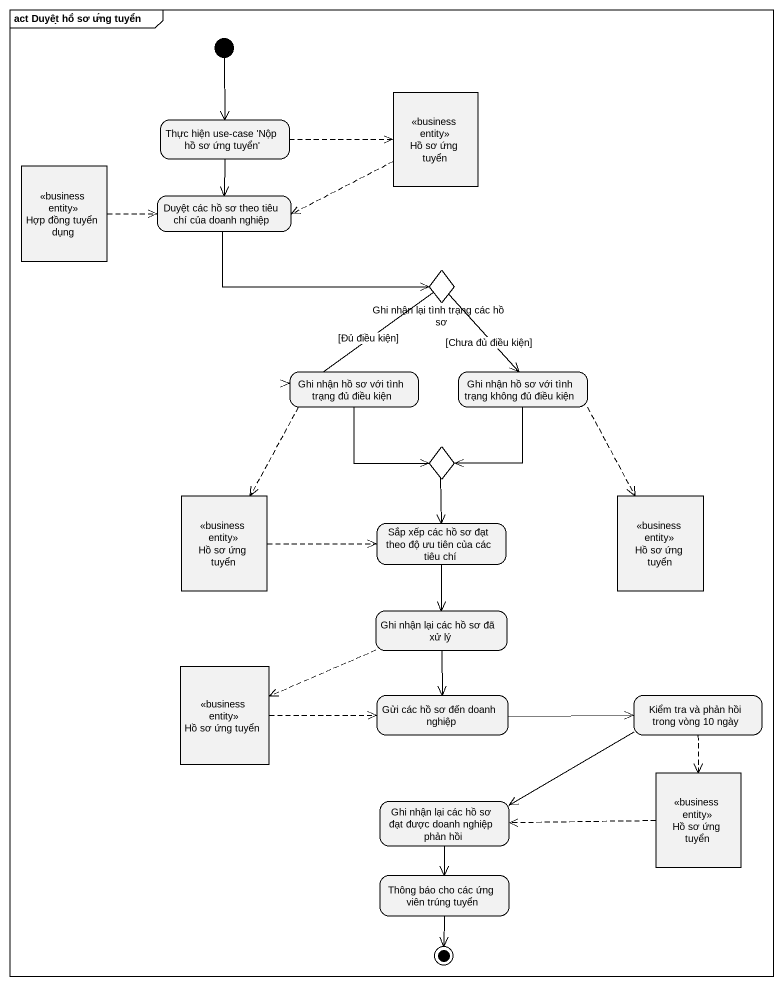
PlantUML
@startuml
mainframe act Duyệt hồ sơ ứng tuyển
hide empty description
state "Hồ sơ ứng tuyển" as Hồ_sơ_ứng_tuyển <<business entity>>
state "Thực hiện use-case 'Nộp hồ sơ ứng tuyển'" as Thực_hiện_use_case_Nộp_hồ
state "Hợp đồng tuyển dụng" as Hợp_đồng_tuyển_dụng <<business entity>>
state "Duyệt các hồ sơ theo tiêu chí của doanh nghiệp" as Duyệt_các_hồ_sơ_theo_tiêu
state "Ghi nhận lại tình trạng các hồ sơ" as Ghi_nhận_lại_tình_trạng_các <<choice>>
state "Ghi nhận hồ sơ với tình trạng đủ điều kiện" as Ghi_nhận_hồ_sơ_với_tình
state "Ghi nhận hồ sơ với tình trạng không đủ điều kiện" as Ghi_nhận_hồ_sơ_với_tình_2
state choice1 <<choice>>
state "Hồ sơ ứng tuyển" as Hồ_sơ_ứng_tuyển_2 <<business entity>>
state "Hồ sơ ứng tuyển" as Hồ_sơ_ứng_tuyển_3 <<business entity>>
state "Sắp xếp các hồ sơ đạt theo độ ưu tiên của các tiêu chí" as Sắp_xếp_các_hồ_sơ_đạt_theo
state "Ghi nhận lại các hồ sơ đã xử lý" as Ghi_nhận_lại_các_hồ_sơ_đã
state "Hồ sơ ứng tuyển" as Hồ_sơ_ứng_tuyển_4 <<business entity>>
state "Gửi các hồ sơ đến doanh nghiệp" as Gửi_các_hồ_sơ_đến_doanh
state "Kiểm tra và phản hồi trong vòng 10 ngày" as Kiểm_tra_và_phản_hồi_trong
state "Hồ sơ ứng tuyển" as Hồ_sơ_ứng_tuyển_5 <<business entity>>
state "Ghi nhận lại các hồ sơ đạt được doanh nghiệp phản hồi" as Ghi_nhận_lại_các_hồ_sơ_đạt
state "Thông báo cho các ứng viên trúng tuyển" as Thông_báo_cho_các_ứng_viên
[*] --> Thực_hiện_use_case_Nộp_hồ
Hồ_sơ_ứng_tuyển -left[dashed]-> Duyệt_các_hồ_sơ_theo_tiêu
Thực_hiện_use_case_Nộp_hồ -right[dashed]-> Hồ_sơ_ứng_tuyển
Thực_hiện_use_case_Nộp_hồ --> Duyệt_các_hồ_sơ_theo_tiêu
Hợp_đồng_tuyển_dụng -right[dashed]-> Duyệt_các_hồ_sơ_theo_tiêu
Duyệt_các_hồ_sơ_theo_tiêu -right-> Ghi_nhận_lại_tình_trạng_các
Ghi_nhận_lại_tình_trạng_các --> Ghi_nhận_hồ_sơ_với_tình : [Đủ điều kiện]
Ghi_nhận_lại_tình_trạng_các --> Ghi_nhận_hồ_sơ_với_tình_2 : [Chưa đủ điều kiện]
Ghi_nhận_hồ_sơ_với_tình --> choice1
Ghi_nhận_hồ_sơ_với_tình -[dashed]-> Hồ_sơ_ứng_tuyển_2
Ghi_nhận_hồ_sơ_với_tình_2 --> choice1
Ghi_nhận_hồ_sơ_với_tình_2 -[dashed]-> Hồ_sơ_ứng_tuyển_3
choice1 --> Sắp_xếp_các_hồ_sơ_đạt_theo
Hồ_sơ_ứng_tuyển_2 -right[dashed]-> Sắp_xếp_các_hồ_sơ_đạt_theo
Sắp_xếp_các_hồ_sơ_đạt_theo --> Ghi_nhận_lại_các_hồ_sơ_đã
Ghi_nhận_lại_các_hồ_sơ_đã -left[dashed]-> Hồ_sơ_ứng_tuyển_4
Ghi_nhận_lại_các_hồ_sơ_đã --> Gửi_các_hồ_sơ_đến_doanh
Hồ_sơ_ứng_tuyển_4 -right[dashed]-> Gửi_các_hồ_sơ_đến_doanh
Gửi_các_hồ_sơ_đến_doanh -right-> Kiểm_tra_và_phản_hồi_trong
Kiểm_tra_và_phản_hồi_trong -[dashed]-> Hồ_sơ_ứng_tuyển_5
Kiểm_tra_và_phản_hồi_trong -left-> Ghi_nhận_lại_các_hồ_sơ_đạt
Hồ_sơ_ứng_tuyển_5 -left[dashed]-> Ghi_nhận_lại_các_hồ_sơ_đạt
Ghi_nhận_lại_các_hồ_sơ_đạt --> Thông_báo_cho_các_ứng_viên
Thông_báo_cho_các_ứng_viên --> [*]
@enduml
